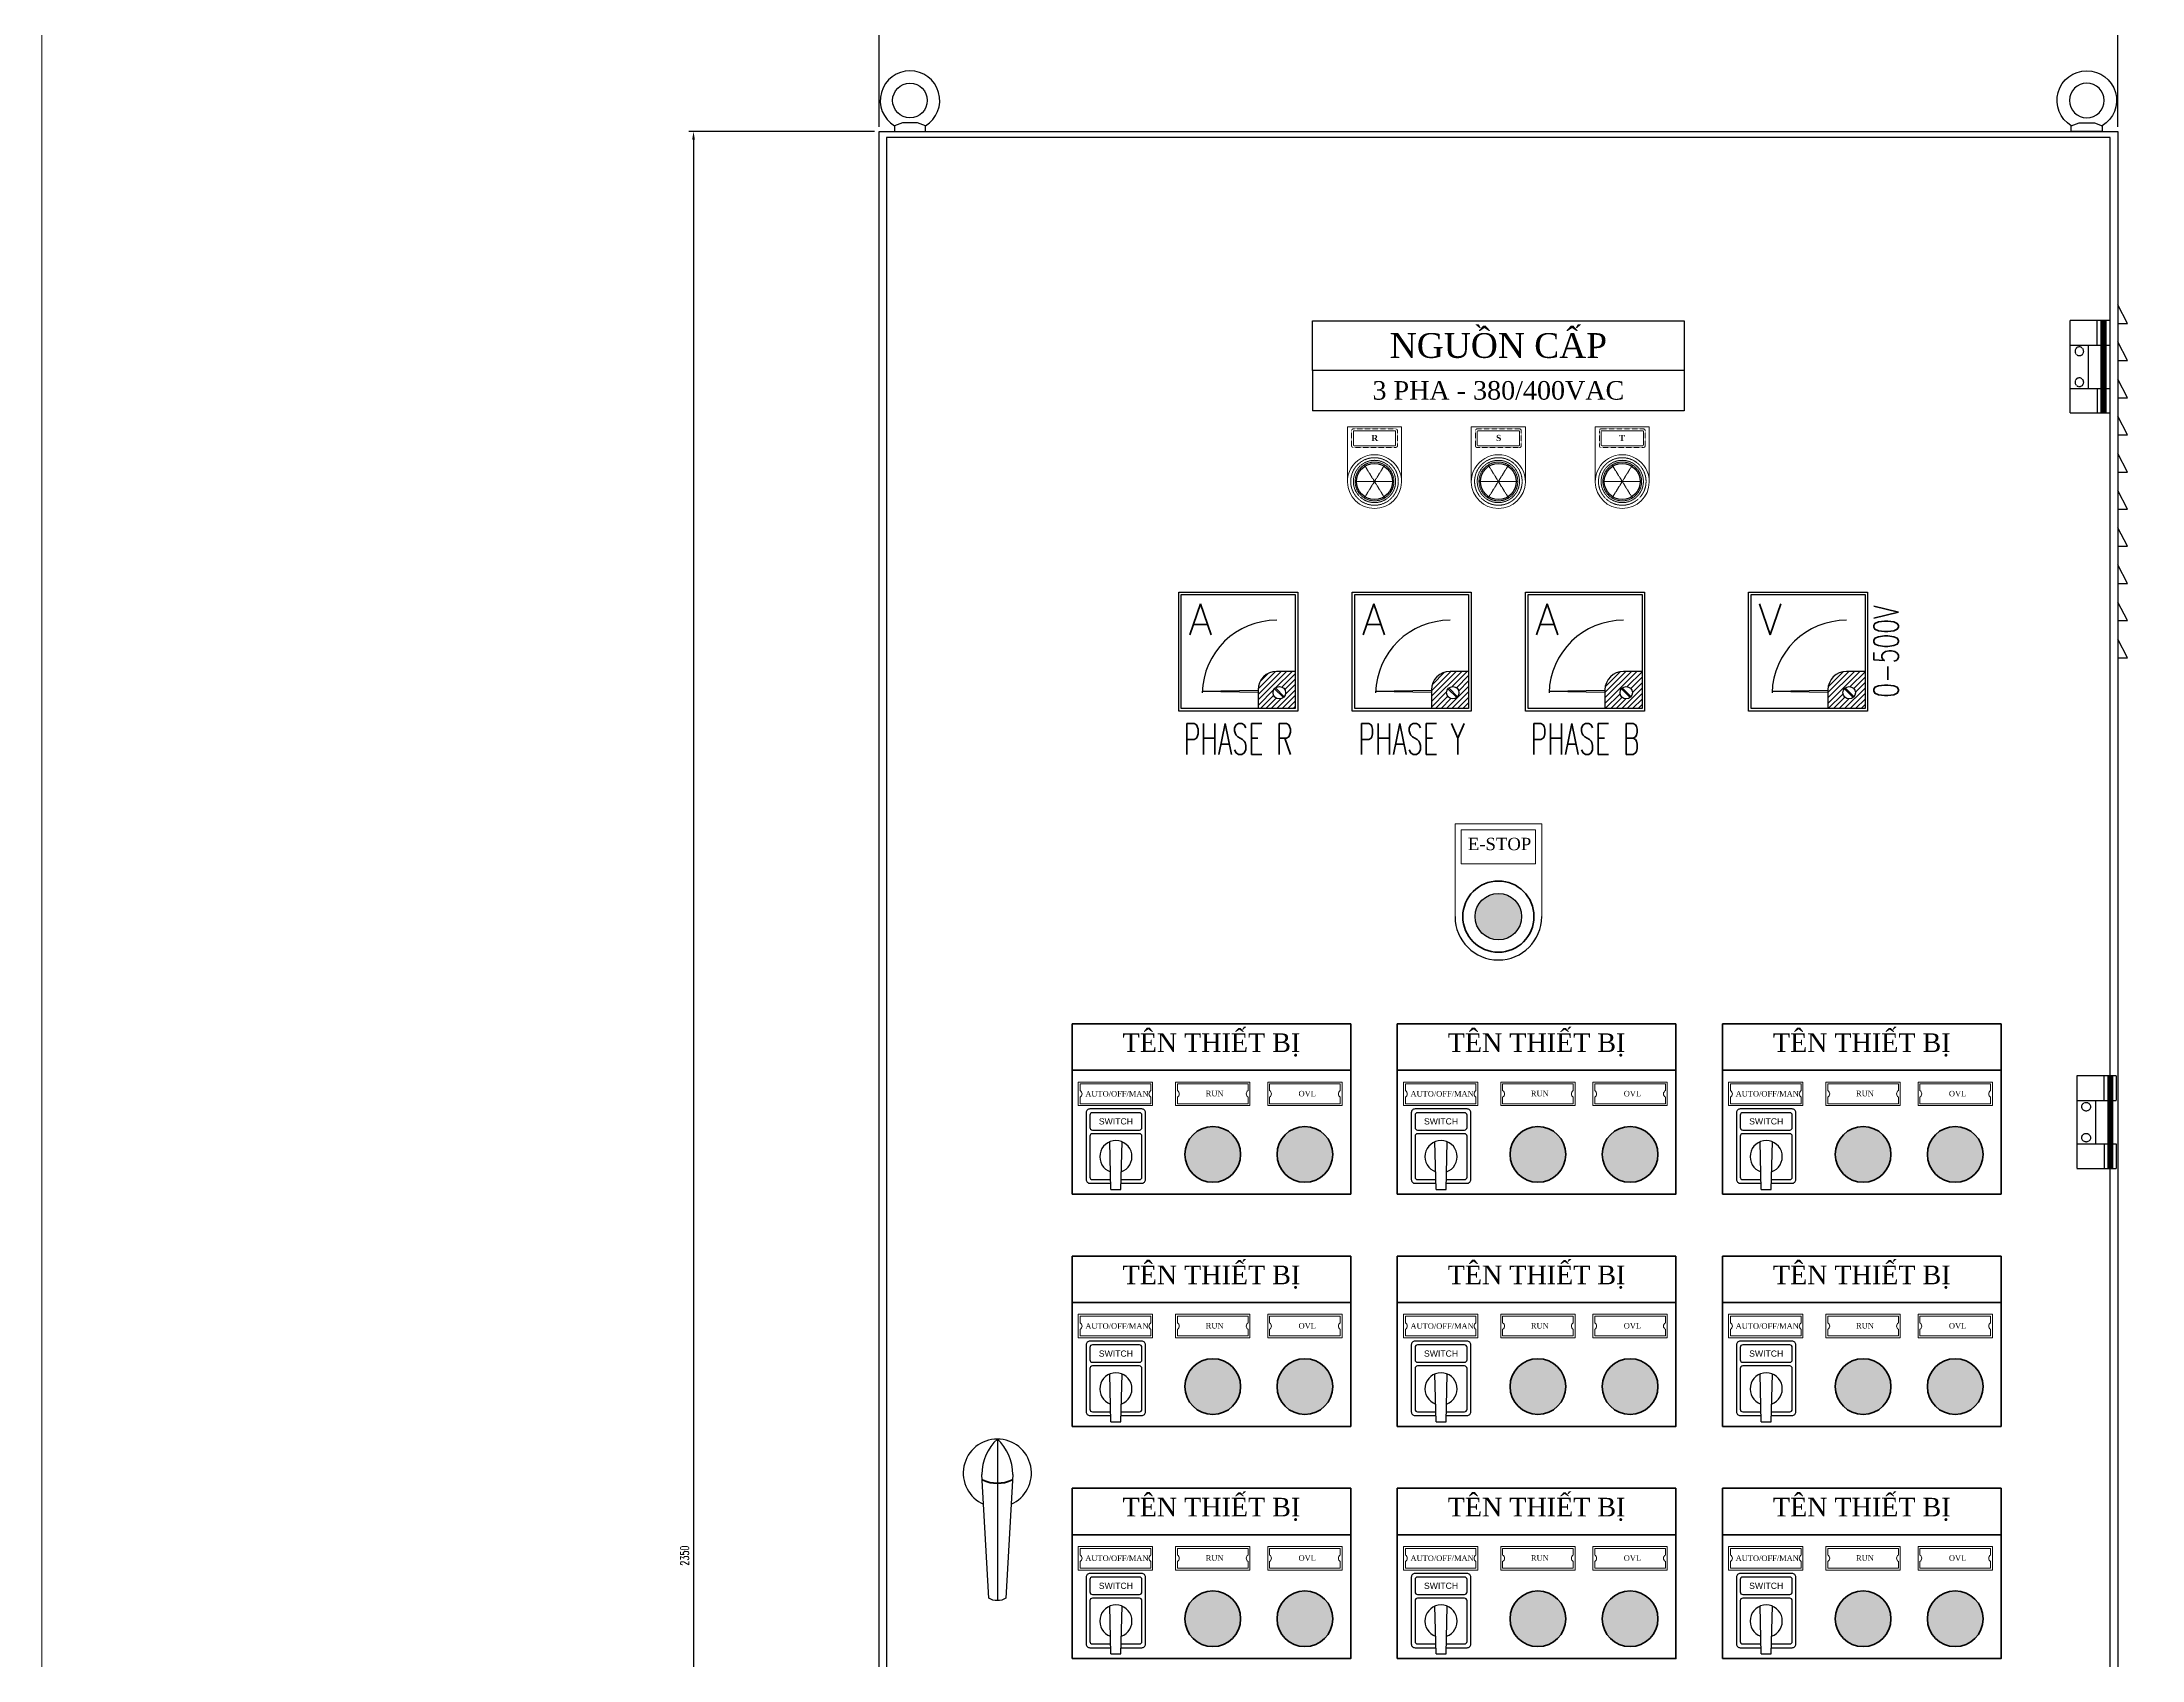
# Model space of a CAD drawing. Header units: inches. Extents: x 187 to 137830, y 99 to 66837.
# Drawn here: x 42463 to 49244, y 56583 to 61809 of the extents above; entities that cross this region are included whole.
import ezdxf
from ezdxf.enums import TextEntityAlignment as Align

# ---------------------------------------------------------------- set-up
doc = ezdxf.new("R2010")
doc.units = ezdxf.units.IN
doc.header["$MEASUREMENT"] = 0
for name, pattern in [('DASHED', [0.75, 0.5, -0.25]), ('DASHED2', [0.375, 0.25, -0.125]), ('HIDDEN', [0.375, 0.25, -0.125])]:
    doc.linetypes.add(name, pattern=pattern)
for name, color, linetype in [('12', 3, 'Continuous'), ('accessory', 9, 'Continuous'), ('BO', 3, 'Continuous'), ('CHANGE', 4, 'Continuous'), ('Dim', 9, 'Continuous'), ('FRAME', 3, 'Continuous'), ('text', 2, 'Continuous'), ('wire', 3, 'Continuous')]:
    doc.layers.add(name, color=color, linetype=linetype)
for name, color, linetype, lineweight in [('KICH THUOC', 6, 'Continuous', 13), ('NETCHINH', 7, 'Continuous', 30), ('TBD', 2, 'Continuous', 9), ('Thin - Continuous', 3, 'DASHED2', 5)]:
    doc.layers.add(name, color=color, linetype=linetype, lineweight=lineweight)
doc.styles.add('SIMPLEX', font='SIMPLEX.shx', dxfattribs={"width": 0.7})
doc.styles.get("Standard").update_dxf_attribs({"font": 'arial.ttf'})
doc.styles.add('Title', font='')
doc.styles.add('VNI-HELVE-CONDENSE', font='')
doc.styles.get('Title').set_extended_font_data('VNI-Helve')
doc.styles.get('VNI-HELVE-CONDENSE').set_extended_font_data('VNI-Helve-Condense')
doc.dimstyles.new('STANDARD$0', dxfattribs={"dimscale": 2, "dimtxt": 12, "dimasz": 13, "dimexe": 10, "dimexo": 10, "dimgap": 10, "dimtad": 1, "dimdec": 0, "dimzin": 0, "dimdsep": 46, "dimtxsty": 'VNI-HELVE-CONDENSE', "dimcen": 2, "dimdle": 2, "dimclrd": 1, "dimclre": 1, "dimclrt": 2, "dimadec": 0, "dimazin": 0, "dimtfac": 1, "dimtdec": 0, "dimtofl": 0, "dimtmove": 0, "dimatfit": 3, "dimfxl": 1, "dimtolj": 1, "dimtzin": 0, "dimarcsym": 1})

# ---------------------------------------------------------------- blocks, each defined once
blk = doc.blocks.new('EYE BOLT')
at = {"layer": 'CHANGE'}
blk.add_line((-12.5, 0), (12.5, 0), dxfattribs=at)
at = {"layer": 'CHANGE', "linetype": 'Continuous'}
for p, q in [((12.5, 4.5), (6.1, 7)), ((12.5, 4.5), (6.1, 7)), ((12.5, 0), (12.5, 4.5)), ((12.5, 0), (12.5, 4.5))]:
    blk.add_line(p, q, dxfattribs=at)
blk.add_lwpolyline([(12.5, 0), (12.5, 4.5), (6.1, 7), (-6.1, 7), (-12.5, 4.5), (-12.5, 0)], dxfattribs=at)
blk.add_circle((0, 25), 14, dxfattribs=at)
blk.add_arc((0, 25), 24, 301.3323, 238.6677, dxfattribs=at)
blk = doc.blocks.new('HINGE')
at = {"layer": 'accessory', "linetype": 'HIDDEN', "ltscale": 0.5}
for p, q in [((10.5, 17.5), (10.5, 37.5)), ((32.5, 17.5), (0.5, 17.5)), ((17.5, -17.5), (17.5, 17.5)), ((32.5, -17.5), (0.5, -17.5)), ((10.5, -17.5), (10.5, -37.5))]:
    blk.add_line(p, q, dxfattribs=at)
blk.add_lwpolyline([(0.5, -17.5), (0.5, -37.5), (32.5, -37.5), (32.5, 37.5), (0.5, 37.5), (0.5, 17.5)], dxfattribs=at)
at = {"layer": 'accessory', "linetype": 'HIDDEN', "ltscale": 0.5, "const_width": 5}
blk.add_lwpolyline([(5.5, -37.5), (5.5, 37.5)], dxfattribs=at)
at = {"layer": 'accessory', "linetype": 'HIDDEN', "ltscale": 0.5}
for centre in [(25, 12.5), (25, -12.5)]:
    blk.add_circle(centre, 3.5, dxfattribs=at)
blk = doc.blocks.new('hand 1-1')
at = {"layer": 'CHANGE', "linetype": 'Continuous'}
for p, q in [((0, 27.5), (0, -8)), ((0, -8.5), (0, -103))]:
    blk.add_line(p, q, dxfattribs=at)
for points in [[(12.4, -1.2, 0.206672), (0, 27.5, 0.206672), (-12.4, -1.2)], [(12.4, -1.2), (6.8, -101, -0.292118), (-6.8, -101), (-12.4, -1.2)]]:
    blk.add_lwpolyline(points, format="xyb", dxfattribs=at)
for centre, radius, start, end in [((0, 0), 27.5, 293.6723, 246.3277), ((0, 20.3), 28.2, 244.5758, 295.4242), ((0, 20.3), 28.7, 245.1164, 294.8836)]:
    blk.add_arc(centre, radius, start, end, dxfattribs=at)
blk = doc.blocks.new('*D161')
at = {"layer": 'DEFPOINTS', "color": 0, "transparency": 16777216}
for p in [(49165.8, 62000.3), (45165.8, 61520.3), (49165.8, 61520.3)]:
    blk.add_point(p, dxfattribs=at)
at = {"layer": 'Dim', "color": 8, "lineweight": -2, "transparency": 16777216}
for p, q in [((45165.8, 61535.3), (45165.8, 62015.3)), ((45192.8, 62000.3), (49138.8, 62000.3)), ((49165.8, 61535.3), (49165.8, 62015.3))]:
    blk.add_line(p, q, dxfattribs=at)
at = {"layer": 'Dim', "color": 8, "transparency": 16777216}
for points in [[(45192.8, 62004.8), (45192.8, 61995.8), (45165.8, 62000.3)], [(49138.8, 62004.8), (49138.8, 61995.8), (49165.8, 62000.3)]]:
    blk.add_solid(points, dxfattribs=at)
at = {"layer": 'Dim', "color": 6, "transparency": 16777216, "insert": (47165.8, 62028.8), "char_height": 27, "attachment_point": 5, "style": 'SIMPLEX'}
blk.add_mtext('\\A1;4000', dxfattribs=at)
blk = doc.blocks.new('A$C7A565C56')
at = {"layer": 'CHANGE'}
h = blk.add_hatch(dxfattribs=at)
h.set_pattern_fill('ANSI31', color=256, scale=25, style=0)
h.set_pattern_definition([(45, (-4454.082, -2376.7422), (-2.2097087, 2.2097087), [])])
h.paths.add_polyline_path([(46, 32), (31, 32, 0.414214), (16, 17), (16, 2), (46, 2)])
h.paths.add_polyline_path([(38.2, 14.8, -1), (28.2, 14.8, -1)], flags=16)
for p, q in [((16, 17), (16, 2)), ((29.3, 18), (36.4, 10.9)), ((30, 18.7), (37.1, 11.6)), ((46, 32), (31, 32)), ((16, 16.5), (-29.1, 15.7)), ((16, 15), (-29.1, 15.7))]:
    blk.add_line(p, q, dxfattribs=at)
for points in [[(-48, 96), (48, 96), (48, 0), (-48, 0)], [(-46, 94), (46, 94), (46, 2), (-46, 2)]]:
    blk.add_lwpolyline(points, close=True, dxfattribs=at)
blk.add_circle((33.2, 14.8), 5, dxfattribs=at)
for centre, radius, start, end in [((30.8, 13.4), 59.9, 89.7689, 178.7099), ((31, 17), 15, 90, 180)]:
    blk.add_arc(centre, radius, start, end, dxfattribs=at)
at = {"layer": 'text', "style": 'SIMPLEX'}
blk.add_text('A', height=25, dxfattribs=at).set_placement((-40.2, 61.6))
blk = doc.blocks.new('Meter A-96')
blk.add_blockref('A$C7A565C56', (48, 0))
blk = doc.blocks.new('A$C0DD7342E')
at = {"layer": 'CHANGE'}
h = blk.add_hatch(dxfattribs=at)
h.set_pattern_fill('ANSI31', color=256, scale=25, style=0)
h.set_pattern_definition([(45, (-4454.082, -2472.7422), (-2.2097087, 2.2097087), [])])
h.paths.add_polyline_path([(46, -64), (31, -64, 0.414214), (16, -79), (16, -94), (46, -94)])
h.paths.add_polyline_path([(38.2, -81.2, -1), (28.2, -81.2, -1)], flags=16)
for p, q in [((46, -64), (31, -64)), ((16, -79.5), (-29.1, -80.3)), ((16, -81), (-29.1, -80.3)), ((16, -79), (16, -94)), ((29.3, -78), (36.4, -85.1)), ((30, -77.3), (37.1, -84.4))]:
    blk.add_line(p, q, dxfattribs=at)
for points in [[(-48, 0), (48, 0), (48, -96), (-48, -96)], [(-46, -2), (46, -2), (46, -94), (-46, -94)]]:
    blk.add_lwpolyline(points, close=True, dxfattribs=at)
blk.add_circle((33.2, -81.2), 5, dxfattribs=at)
for centre, radius, start, end in [((30.8, -82.6), 59.9, 89.7689, 178.7099), ((31, -79), 15, 90, 180)]:
    blk.add_arc(centre, radius, start, end, dxfattribs=at)
at = {"layer": 'text', "linetype": 'ByBlock', "style": 'SIMPLEX'}
blk.add_text('V', height=25, dxfattribs=at).set_placement((-40.2, -34.4))
blk = doc.blocks.new('*D160')
at = {"layer": 'DEFPOINTS', "color": 0, "transparency": 16777216}
for p in [(45165.8, 61520.3), (44566.9, 52320.3), (45165.8, 52320.3)]:
    blk.add_point(p, dxfattribs=at)
at = {"layer": 'Dim', "color": 8, "lineweight": -2, "transparency": 16777216}
for p, q in [((45150.8, 61520.3), (44551.9, 61520.3)), ((44566.9, 61493.3), (44566.9, 52347.3)), ((45150.8, 52320.3), (44551.9, 52320.3))]:
    blk.add_line(p, q, dxfattribs=at)
at = {"layer": 'Dim', "color": 8, "transparency": 16777216}
for points in [[(44562.4, 61493.3), (44571.4, 61493.3), (44566.9, 61520.3)], [(44562.4, 52347.3), (44571.4, 52347.3), (44566.9, 52320.3)]]:
    blk.add_solid(points, dxfattribs=at)
at = {"layer": 'Dim', "color": 6, "transparency": 16777216, "insert": (44538.4, 56920.3), "char_height": 27, "attachment_point": 5, "rotation": 90, "style": 'SIMPLEX'}
blk.add_mtext('\\A1;2350', dxfattribs=at)
blk = doc.blocks.new('SWITCH1')
at = {"layer": 'CHANGE'}
for p, q in [((-4, -26.5), (-5, 12)), ((4, -26.5), (5, 12)), ((-4, -26.5), (4, -26.5))]:
    blk.add_line(p, q, dxfattribs=at)
for points in [[(4.1, -21.5), (21, -21.5, 0.414214), (24, -18.5), (24, 35.5, 0.414214), (21, 38.5), (-21, 38.5, 0.414214), (-24, 35.5), (-24, -18.5, 0.414214), (-21, -21.5), (-4.1, -21.5)], [(4.2, -18.5), (19, -18.5, 0.414214), (21, -16.5), (21, 16.5, 0.414214), (19, 18.5), (-19, 18.5, 0.414214), (-21, 16.5), (-21, -16.5, 0.414214), (-19, -18.5), (-4.2, -18.5)]]:
    blk.add_lwpolyline(points, format="xyb", dxfattribs=at)
blk.add_lwpolyline([(-21, 23.5, 0.414214), (-19, 21.5), (19, 21.5, 0.414214), (21, 23.5), (21, 33.5, 0.414214), (19, 35.5), (-19, 35.5, 0.414214), (-21, 33.5)], format="xyb", close=True, dxfattribs=at)
blk.add_arc((0, 0), 13, 289.5999, 250.4001, dxfattribs=at)
at = {"layer": 'text', "style": 'Title'}
blk.add_text('SWITCH', height=5, dxfattribs=at).set_placement((0, 28.5), align=Align.MIDDLE_CENTER)

msp = doc.modelspace()

# ---------------------------------------------------------------- hatches: boundary and pattern name
h = msp.add_hatch(color=1)
h.dxf.hatch_style = 1
h.paths.add_polyline_path([(47090.82, 58984.28, 1), (47240.82, 58984.28, 1)])
at = {"lineweight": 200}
h = msp.add_hatch(color=2, dxfattribs=at)
h.dxf.hatch_style = 1
h.paths.add_polyline_path([(46451.04, 58216.38, 1), (46631.04, 58216.38, 1)])
h.paths.add_polyline_path([(46215.89, 58393.67), (46281, 58393.67), (46281, 58432.1), (46215.89, 58432.1)], flags=9)
h = msp.add_hatch(color=2, dxfattribs=at)
h.dxf.hatch_style = 1
h.paths.add_polyline_path([(47501.04, 58216.38, 1), (47681.04, 58216.38, 1)])
h.paths.add_polyline_path([(47265.89, 58393.67), (47331, 58393.67), (47331, 58432.1), (47265.89, 58432.1)], flags=9)
h = msp.add_hatch(color=2, dxfattribs=at)
h.dxf.hatch_style = 1
h.paths.add_polyline_path([(48551.04, 58216.38, 1), (48731.04, 58216.38, 1)])
h.paths.add_polyline_path([(48315.89, 58393.67), (48381, 58393.67), (48381, 58432.1), (48315.89, 58432.1)], flags=9)
h = msp.add_hatch(color=3, dxfattribs=at)
h.dxf.hatch_style = 1
h.paths.add_polyline_path([(46153.58, 58216.38, 1), (46333.58, 58216.38, 1)])
h = msp.add_hatch(color=3, dxfattribs=at)
h.dxf.hatch_style = 1
h.paths.add_polyline_path([(47203.58, 58216.38, 1), (47383.58, 58216.38, 1)])
h = msp.add_hatch(color=3, dxfattribs=at)
h.dxf.hatch_style = 1
h.paths.add_polyline_path([(48253.58, 58216.38, 1), (48433.58, 58216.38, 1)])
h = msp.add_hatch(color=2, dxfattribs=at)
h.dxf.hatch_style = 1
h.paths.add_polyline_path([(46451.04, 57466.38, 1), (46631.04, 57466.38, 1)])
h.paths.add_polyline_path([(46215.89, 57643.67), (46281, 57643.67), (46281, 57682.1), (46215.89, 57682.1)], flags=9)
h = msp.add_hatch(color=2, dxfattribs=at)
h.dxf.hatch_style = 1
h.paths.add_polyline_path([(47501.04, 57466.38, 1), (47681.04, 57466.38, 1)])
h.paths.add_polyline_path([(47265.89, 57643.67), (47331, 57643.67), (47331, 57682.1), (47265.89, 57682.1)], flags=9)
h = msp.add_hatch(color=2, dxfattribs=at)
h.dxf.hatch_style = 1
h.paths.add_polyline_path([(48551.04, 57466.38, 1), (48731.04, 57466.38, 1)])
h.paths.add_polyline_path([(48315.89, 57643.67), (48381, 57643.67), (48381, 57682.1), (48315.89, 57682.1)], flags=9)
h = msp.add_hatch(color=3, dxfattribs=at)
h.dxf.hatch_style = 1
h.paths.add_polyline_path([(46153.58, 57466.38, 1), (46333.58, 57466.38, 1)])
h = msp.add_hatch(color=3, dxfattribs=at)
h.dxf.hatch_style = 1
h.paths.add_polyline_path([(47203.58, 57466.38, 1), (47383.58, 57466.38, 1)])
h = msp.add_hatch(color=3, dxfattribs=at)
h.dxf.hatch_style = 1
h.paths.add_polyline_path([(48253.58, 57466.38, 1), (48433.58, 57466.38, 1)])
h = msp.add_hatch(color=2, dxfattribs=at)
h.dxf.hatch_style = 1
h.paths.add_polyline_path([(46451.04, 56716.38, 1), (46631.04, 56716.38, 1)])
h.paths.add_polyline_path([(46215.89, 56893.67), (46281, 56893.67), (46281, 56932.1), (46215.89, 56932.1)], flags=9)
h = msp.add_hatch(color=2, dxfattribs=at)
h.dxf.hatch_style = 1
h.paths.add_polyline_path([(47501.04, 56716.38, 1), (47681.04, 56716.38, 1)])
h.paths.add_polyline_path([(47265.89, 56893.67), (47331, 56893.67), (47331, 56932.1), (47265.89, 56932.1)], flags=9)
h = msp.add_hatch(color=2, dxfattribs=at)
h.dxf.hatch_style = 1
h.paths.add_polyline_path([(48551.04, 56716.38, 1), (48731.04, 56716.38, 1)])
h.paths.add_polyline_path([(48315.89, 56893.67), (48381, 56893.67), (48381, 56932.1), (48315.89, 56932.1)], flags=9)
h = msp.add_hatch(color=3, dxfattribs=at)
h.dxf.hatch_style = 1
h.paths.add_polyline_path([(46153.58, 56716.38, 1), (46333.58, 56716.38, 1)])
h = msp.add_hatch(color=3, dxfattribs=at)
h.dxf.hatch_style = 1
h.paths.add_polyline_path([(47203.58, 56716.38, 1), (47383.58, 56716.38, 1)])
h = msp.add_hatch(color=3, dxfattribs=at)
h.dxf.hatch_style = 1
h.paths.add_polyline_path([(48253.58, 56716.38, 1), (48433.58, 56716.38, 1)])

# ---------------------------------------------------------------- linework, layer by layer
for p, q in [((46565.82, 60748.33), (46565.82, 60618.33)), ((47765.82, 60748.33), (47765.82, 60618.33))]:
    msp.add_line(p, q)
for p, q in [((45789.12, 58487.88), (45789.12, 58637.88)), ((45789.12, 58637.88), (46689.12, 58637.88)), ((46689.12, 58637.88), (46689.12, 58487.88)), ((46839.12, 58487.88), (46839.12, 58637.88)), ((46839.12, 58637.88), (47739.12, 58637.88)), ((47739.12, 58637.88), (47739.12, 58487.88)), ((47889.12, 58487.88), (47889.12, 58637.88)), ((47889.12, 58637.88), (48789.12, 58637.88)), ((48789.12, 58637.88), (48789.12, 58487.88)), ((45789.12, 57737.88), (45789.12, 57887.88)), ((45789.12, 57887.88), (46689.12, 57887.88)), ((46689.12, 57887.88), (46689.12, 57737.88)), ((46839.12, 57737.88), (46839.12, 57887.88)), ((46839.12, 57887.88), (47739.12, 57887.88)), ((47739.12, 57887.88), (47739.12, 57737.88)), ((47889.12, 57737.88), (47889.12, 57887.88)), ((47889.12, 57887.88), (48789.12, 57887.88)), ((48789.12, 57887.88), (48789.12, 57737.88)), ((45789.12, 56987.88), (45789.12, 57137.88)), ((45789.12, 57137.88), (46689.12, 57137.88)), ((46689.12, 57137.88), (46689.12, 56987.88)), ((46839.12, 56987.88), (46839.12, 57137.88)), ((46839.12, 57137.88), (47739.12, 57137.88)), ((47739.12, 57137.88), (47739.12, 56987.88)), ((47889.12, 56987.88), (47889.12, 57137.88)), ((47889.12, 57137.88), (48789.12, 57137.88)), ((48789.12, 57137.88), (48789.12, 56987.88))]:
    msp.add_line(p, q, dxfattribs=at)
at = {"color": 6, "linetype": 'Continuous', "lineweight": 0}
msp.add_lwpolyline([(42463.02, 66837.09), (78142.15, 66837.09), (78142.15, 38060.36), (42463.02, 38060.36)], close=True, dxfattribs=at)
at = {"lineweight": 200}
for points in [[(45789.12, 58087.88), (46689.12, 58087.88), (46689.12, 58487.88), (45789.12, 58487.88)], [(46839.12, 58087.88), (47739.12, 58087.88), (47739.12, 58487.88), (46839.12, 58487.88)], [(47889.12, 58087.88), (48789.12, 58087.88), (48789.12, 58487.88), (47889.12, 58487.88)], [(45789.12, 57337.88), (46689.12, 57337.88), (46689.12, 57737.88), (45789.12, 57737.88)], [(46839.12, 57337.88), (47739.12, 57337.88), (47739.12, 57737.88), (46839.12, 57737.88)], [(47889.12, 57337.88), (48789.12, 57337.88), (48789.12, 57737.88), (47889.12, 57737.88)], [(45789.12, 56587.88), (46689.12, 56587.88), (46689.12, 56987.88), (45789.12, 56987.88)], [(46839.12, 56587.88), (47739.12, 56587.88), (47739.12, 56987.88), (46839.12, 56987.88)], [(47889.12, 56587.88), (48789.12, 56587.88), (48789.12, 56987.88), (47889.12, 56987.88)]]:
    msp.add_lwpolyline(points, close=True, dxfattribs=at)
at = {"color": 1, "lineweight": 211}
msp.add_circle((47165.82, 58984.28), 115, dxfattribs=at)
at = {"color": 1}
msp.add_circle((47165.82, 58984.28), 75, dxfattribs=at)
at = {"lineweight": 200}
for centre in [(46243.58, 58216.38), (46541.04, 58216.38), (47293.58, 58216.38), (47591.04, 58216.38), (48343.58, 58216.38), (48641.04, 58216.38), (46243.58, 57466.38), (46541.04, 57466.38), (47293.58, 57466.38), (47591.04, 57466.38), (48343.58, 57466.38), (48641.04, 57466.38), (46243.58, 56716.38), (46541.04, 56716.38), (47293.58, 56716.38), (47591.04, 56716.38), (48343.58, 56716.38), (48641.04, 56716.38)]:
    msp.add_circle(centre, 90, dxfattribs=at)
at = {"color": 0}
msp.add_arc((47165.82, 58984.28), 140, 180, 0, dxfattribs=at)
at = {"layer": '12', "color": 1}
msp.add_circle((46765.79, 60389.83), 58, dxfattribs=at)
at = {"layer": '12', "color": 2}
msp.add_circle((47165.79, 60389.83), 58, dxfattribs=at)
at = {"layer": '12', "color": 3}
msp.add_circle((47565.84, 60389.83), 58, dxfattribs=at)
at = {"layer": 'BO', "color": 1, "linetype": 'DASHED', "lineweight": 5, "ltscale": 3}
msp.add_circle((46765.82, 60389.83), 62.62, dxfattribs=at)
at = {"layer": 'BO', "color": 2, "linetype": 'DASHED', "lineweight": 5, "ltscale": 3}
msp.add_circle((47165.82, 60389.83), 62.62, dxfattribs=at)
at = {"layer": 'BO', "color": 3, "linetype": 'DASHED', "lineweight": 5, "ltscale": 3}
msp.add_circle((47565.82, 60389.83), 62.62, dxfattribs=at)
at = {"layer": 'CHANGE', "color": 0, "linetype": 'Continuous'}
for p, q in [((46565.82, 60908.33), (47765.82, 60908.33)), ((46565.82, 60748.33), (46565.82, 60908.33)), ((47765.82, 60908.33), (47765.82, 60748.33)), ((47765.82, 60748.33), (46565.82, 60748.33)), ((47765.82, 60618.33), (46565.82, 60618.33))]:
    msp.add_line(p, q, dxfattribs=at)
at = {"layer": 'CHANGE', "linetype": 'ByBlock'}
for points in [[(49165.82, 60900.33), (49196.82, 60900.33), (49165.82, 60960.33)], [(49165.82, 60900.33), (49196.82, 60900.33), (49165.82, 60960.33)], [(49165.82, 60780.33), (49196.82, 60780.33), (49165.82, 60840.33)], [(49165.82, 60780.33), (49196.82, 60780.33), (49165.82, 60840.33)], [(49165.82, 60660.33), (49196.82, 60660.33), (49165.82, 60720.33)], [(49165.82, 60660.33), (49196.82, 60660.33), (49165.82, 60720.33)], [(49165.82, 60540.33), (49196.82, 60540.33), (49165.82, 60600.33)], [(49165.82, 60540.33), (49196.82, 60540.33), (49165.82, 60600.33)], [(49165.82, 60420.33), (49196.82, 60420.33), (49165.82, 60480.33)], [(49165.82, 60420.33), (49196.82, 60420.33), (49165.82, 60480.33)], [(49165.82, 60300.33), (49196.82, 60300.33), (49165.82, 60360.33)], [(49165.82, 60300.33), (49196.82, 60300.33), (49165.82, 60360.33)], [(49165.82, 60180.33), (49196.82, 60180.33), (49165.82, 60240.33)], [(49165.82, 60180.33), (49196.82, 60180.33), (49165.82, 60240.33)], [(49165.82, 60060.33), (49196.82, 60060.33), (49165.82, 60120.33)], [(49165.82, 60060.33), (49196.82, 60060.33), (49165.82, 60120.33)], [(49165.82, 59940.33), (49196.82, 59940.33), (49165.82, 60000.33)], [(49165.82, 59940.33), (49196.82, 59940.33), (49165.82, 60000.33)], [(49165.82, 59820.33), (49196.82, 59820.33), (49165.82, 59880.33)], [(49165.82, 59820.33), (49196.82, 59820.33), (49165.82, 59880.33)]]:
    msp.add_lwpolyline(points, dxfattribs=at)
at = {"layer": 'FRAME'}
for points in [[(45165.82, 58968.46), (45165.82, 61520.33), (49165.82, 61520.33), (49165.82, 58968.46)], [(49141.82, 58968.46), (49141.82, 61500.33), (45189.82, 61500.33), (45189.82, 58968.46)], [(49165.82, 58968.46), (49165.82, 52320.33), (45165.82, 52320.33), (45165.82, 58968.46)], [(45189.82, 58968.46), (45189.82, 52602.13), (49141.82, 52602.13), (49141.82, 58968.46)]]:
    msp.add_lwpolyline(points, dxfattribs=at)
at = {"layer": 'KICH THUOC', "color": 0}
msp.add_lwpolyline([(47305.82, 58984.28), (47305.82, 59284.28), (47025.82, 59284.28), (47025.82, 58984.28)], dxfattribs=at)
msp.add_lwpolyline([(47045.82, 59154.81), (47285.82, 59154.81), (47285.82, 59264.28), (47045.82, 59264.28)], close=True, dxfattribs=at)
at = {"layer": 'TBD', "color": 0}
for points in [[(45809.37, 58449.81), (46049.37, 58449.81), (46049.37, 58373.81), (45809.37, 58373.81)], [(46123.58, 58449.81), (46363.58, 58449.81), (46363.58, 58373.81), (46123.58, 58373.81)], [(46421.04, 58449.81), (46661.04, 58449.81), (46661.04, 58373.81), (46421.04, 58373.81)], [(46859.37, 58449.81), (47099.37, 58449.81), (47099.37, 58373.81), (46859.37, 58373.81)], [(47173.58, 58449.81), (47413.58, 58449.81), (47413.58, 58373.81), (47173.58, 58373.81)], [(47471.04, 58449.81), (47711.04, 58449.81), (47711.04, 58373.81), (47471.04, 58373.81)], [(47909.37, 58449.81), (48149.37, 58449.81), (48149.37, 58373.81), (47909.37, 58373.81)], [(48223.58, 58449.81), (48463.58, 58449.81), (48463.58, 58373.81), (48223.58, 58373.81)], [(48521.04, 58449.81), (48761.04, 58449.81), (48761.04, 58373.81), (48521.04, 58373.81)], [(45809.37, 57699.81), (46049.37, 57699.81), (46049.37, 57623.81), (45809.37, 57623.81)], [(46123.58, 57699.81), (46363.58, 57699.81), (46363.58, 57623.81), (46123.58, 57623.81)], [(46421.04, 57699.81), (46661.04, 57699.81), (46661.04, 57623.81), (46421.04, 57623.81)], [(46859.37, 57699.81), (47099.37, 57699.81), (47099.37, 57623.81), (46859.37, 57623.81)], [(47173.58, 57699.81), (47413.58, 57699.81), (47413.58, 57623.81), (47173.58, 57623.81)], [(47471.04, 57699.81), (47711.04, 57699.81), (47711.04, 57623.81), (47471.04, 57623.81)], [(47909.37, 57699.81), (48149.37, 57699.81), (48149.37, 57623.81), (47909.37, 57623.81)], [(48223.58, 57699.81), (48463.58, 57699.81), (48463.58, 57623.81), (48223.58, 57623.81)], [(48521.04, 57699.81), (48761.04, 57699.81), (48761.04, 57623.81), (48521.04, 57623.81)], [(45809.37, 56949.81), (46049.37, 56949.81), (46049.37, 56873.81), (45809.37, 56873.81)], [(46123.58, 56949.81), (46363.58, 56949.81), (46363.58, 56873.81), (46123.58, 56873.81)], [(46421.04, 56949.81), (46661.04, 56949.81), (46661.04, 56873.81), (46421.04, 56873.81)], [(46859.37, 56949.81), (47099.37, 56949.81), (47099.37, 56873.81), (46859.37, 56873.81)], [(47173.58, 56949.81), (47413.58, 56949.81), (47413.58, 56873.81), (47173.58, 56873.81)], [(47471.04, 56949.81), (47711.04, 56949.81), (47711.04, 56873.81), (47471.04, 56873.81)], [(47909.37, 56949.81), (48149.37, 56949.81), (48149.37, 56873.81), (47909.37, 56873.81)], [(48223.58, 56949.81), (48463.58, 56949.81), (48463.58, 56873.81), (48223.58, 56873.81)], [(48521.04, 56949.81), (48761.04, 56949.81), (48761.04, 56873.81), (48521.04, 56873.81)]]:
    msp.add_lwpolyline(points, close=True, dxfattribs=at)
for points in [[(45815.37, 58422.2), (45815.37, 58443.81), (46043.37, 58443.81), (46043.37, 58422.2)], [(46043.37, 58401.41), (46043.37, 58379.81), (45815.37, 58379.81), (45815.37, 58401.41)], [(46129.58, 58422.2), (46129.58, 58443.81), (46357.58, 58443.81), (46357.58, 58422.2)], [(46357.58, 58401.41), (46357.58, 58379.81), (46129.58, 58379.81), (46129.58, 58401.41)], [(46427.04, 58422.2), (46427.04, 58443.81), (46655.04, 58443.81), (46655.04, 58422.2)], [(46655.04, 58401.41), (46655.04, 58379.81), (46427.04, 58379.81), (46427.04, 58401.41)], [(46865.37, 58422.2), (46865.37, 58443.81), (47093.37, 58443.81), (47093.37, 58422.2)], [(47093.37, 58401.41), (47093.37, 58379.81), (46865.37, 58379.81), (46865.37, 58401.41)], [(47179.58, 58422.2), (47179.58, 58443.81), (47407.58, 58443.81), (47407.58, 58422.2)], [(47407.58, 58401.41), (47407.58, 58379.81), (47179.58, 58379.81), (47179.58, 58401.41)], [(47477.04, 58422.2), (47477.04, 58443.81), (47705.04, 58443.81), (47705.04, 58422.2)], [(47705.04, 58401.41), (47705.04, 58379.81), (47477.04, 58379.81), (47477.04, 58401.41)], [(47915.37, 58422.2), (47915.37, 58443.81), (48143.37, 58443.81), (48143.37, 58422.2)], [(48143.37, 58401.41), (48143.37, 58379.81), (47915.37, 58379.81), (47915.37, 58401.41)], [(48229.58, 58422.2), (48229.58, 58443.81), (48457.58, 58443.81), (48457.58, 58422.2)], [(48457.58, 58401.41), (48457.58, 58379.81), (48229.58, 58379.81), (48229.58, 58401.41)], [(48527.04, 58422.2), (48527.04, 58443.81), (48755.04, 58443.81), (48755.04, 58422.2)], [(48755.04, 58401.41), (48755.04, 58379.81), (48527.04, 58379.81), (48527.04, 58401.41)], [(45815.37, 57672.2), (45815.37, 57693.81), (46043.37, 57693.81), (46043.37, 57672.2)], [(46043.37, 57651.41), (46043.37, 57629.81), (45815.37, 57629.81), (45815.37, 57651.41)], [(46129.58, 57672.2), (46129.58, 57693.81), (46357.58, 57693.81), (46357.58, 57672.2)], [(46357.58, 57651.41), (46357.58, 57629.81), (46129.58, 57629.81), (46129.58, 57651.41)], [(46427.04, 57672.2), (46427.04, 57693.81), (46655.04, 57693.81), (46655.04, 57672.2)], [(46655.04, 57651.41), (46655.04, 57629.81), (46427.04, 57629.81), (46427.04, 57651.41)], [(46865.37, 57672.2), (46865.37, 57693.81), (47093.37, 57693.81), (47093.37, 57672.2)], [(47093.37, 57651.41), (47093.37, 57629.81), (46865.37, 57629.81), (46865.37, 57651.41)], [(47179.58, 57672.2), (47179.58, 57693.81), (47407.58, 57693.81), (47407.58, 57672.2)], [(47407.58, 57651.41), (47407.58, 57629.81), (47179.58, 57629.81), (47179.58, 57651.41)], [(47477.04, 57672.2), (47477.04, 57693.81), (47705.04, 57693.81), (47705.04, 57672.2)], [(47705.04, 57651.41), (47705.04, 57629.81), (47477.04, 57629.81), (47477.04, 57651.41)], [(47915.37, 57672.2), (47915.37, 57693.81), (48143.37, 57693.81), (48143.37, 57672.2)], [(48143.37, 57651.41), (48143.37, 57629.81), (47915.37, 57629.81), (47915.37, 57651.41)], [(48229.58, 57672.2), (48229.58, 57693.81), (48457.58, 57693.81), (48457.58, 57672.2)], [(48457.58, 57651.41), (48457.58, 57629.81), (48229.58, 57629.81), (48229.58, 57651.41)], [(48527.04, 57672.2), (48527.04, 57693.81), (48755.04, 57693.81), (48755.04, 57672.2)], [(48755.04, 57651.41), (48755.04, 57629.81), (48527.04, 57629.81), (48527.04, 57651.41)], [(45815.37, 56922.2), (45815.37, 56943.81), (46043.37, 56943.81), (46043.37, 56922.2)], [(46043.37, 56901.41), (46043.37, 56879.81), (45815.37, 56879.81), (45815.37, 56901.41)], [(46129.58, 56922.2), (46129.58, 56943.81), (46357.58, 56943.81), (46357.58, 56922.2)], [(46357.58, 56901.41), (46357.58, 56879.81), (46129.58, 56879.81), (46129.58, 56901.41)], [(46427.04, 56922.2), (46427.04, 56943.81), (46655.04, 56943.81), (46655.04, 56922.2)], [(46655.04, 56901.41), (46655.04, 56879.81), (46427.04, 56879.81), (46427.04, 56901.41)], [(46865.37, 56922.2), (46865.37, 56943.81), (47093.37, 56943.81), (47093.37, 56922.2)], [(47093.37, 56901.41), (47093.37, 56879.81), (46865.37, 56879.81), (46865.37, 56901.41)], [(47179.58, 56922.2), (47179.58, 56943.81), (47407.58, 56943.81), (47407.58, 56922.2)], [(47407.58, 56901.41), (47407.58, 56879.81), (47179.58, 56879.81), (47179.58, 56901.41)], [(47477.04, 56922.2), (47477.04, 56943.81), (47705.04, 56943.81), (47705.04, 56922.2)], [(47705.04, 56901.41), (47705.04, 56879.81), (47477.04, 56879.81), (47477.04, 56901.41)], [(47915.37, 56922.2), (47915.37, 56943.81), (48143.37, 56943.81), (48143.37, 56922.2)], [(48143.37, 56901.41), (48143.37, 56879.81), (47915.37, 56879.81), (47915.37, 56901.41)], [(48229.58, 56922.2), (48229.58, 56943.81), (48457.58, 56943.81), (48457.58, 56922.2)], [(48457.58, 56901.41), (48457.58, 56879.81), (48229.58, 56879.81), (48229.58, 56901.41)], [(48527.04, 56922.2), (48527.04, 56943.81), (48755.04, 56943.81), (48755.04, 56922.2)], [(48755.04, 56901.41), (48755.04, 56879.81), (48527.04, 56879.81), (48527.04, 56901.41)]]:
    msp.add_lwpolyline(points, dxfattribs=at)
for centre, start, end in [((45809.37, 58411.81), 300, 60), ((46049.37, 58411.81), 120, 240), ((46123.58, 58411.81), 300, 60), ((46363.58, 58411.81), 120, 240), ((46421.04, 58411.81), 300, 60), ((46661.04, 58411.81), 120, 240), ((46859.37, 58411.81), 300, 60), ((47099.37, 58411.81), 120, 240), ((47173.58, 58411.81), 300, 60), ((47413.58, 58411.81), 120, 240), ((47471.04, 58411.81), 300, 60), ((47711.04, 58411.81), 120, 240), ((47909.37, 58411.81), 300, 60), ((48149.37, 58411.81), 120, 240), ((48223.58, 58411.81), 300, 60), ((48463.58, 58411.81), 120, 240), ((48521.04, 58411.81), 300, 60), ((48761.04, 58411.81), 120, 240), ((45809.37, 57661.81), 300, 60), ((46049.37, 57661.81), 120, 240), ((46123.58, 57661.81), 300, 60), ((46363.58, 57661.81), 120, 240), ((46421.04, 57661.81), 300, 60), ((46661.04, 57661.81), 120, 240), ((46859.37, 57661.81), 300, 60), ((47099.37, 57661.81), 120, 240), ((47173.58, 57661.81), 300, 60), ((47413.58, 57661.81), 120, 240), ((47471.04, 57661.81), 300, 60), ((47711.04, 57661.81), 120, 240), ((47909.37, 57661.81), 300, 60), ((48149.37, 57661.81), 120, 240), ((48223.58, 57661.81), 300, 60), ((48463.58, 57661.81), 120, 240), ((48521.04, 57661.81), 300, 60), ((48761.04, 57661.81), 120, 240), ((45809.37, 56911.81), 300, 60), ((46049.37, 56911.81), 120, 240), ((46123.58, 56911.81), 300, 60), ((46363.58, 56911.81), 120, 240), ((46421.04, 56911.81), 300, 60), ((46661.04, 56911.81), 120, 240), ((46859.37, 56911.81), 300, 60), ((47099.37, 56911.81), 120, 240), ((47173.58, 56911.81), 300, 60), ((47413.58, 56911.81), 120, 240), ((47471.04, 56911.81), 300, 60), ((47711.04, 56911.81), 120, 240), ((47909.37, 56911.81), 300, 60), ((48149.37, 56911.81), 120, 240), ((48223.58, 56911.81), 300, 60), ((48463.58, 56911.81), 120, 240), ((48521.04, 56911.81), 300, 60), ((48761.04, 56911.81), 120, 240)]:
    msp.add_arc(centre, 12, start, end, dxfattribs=at)
at = {"layer": 'Thin - Continuous', "color": 171, "linetype": 'ByBlock', "lineweight": 5}
for p, q in [((46678.43, 60566.19), (46853.2, 60566.19)), ((46678.43, 60388.91), (46678.43, 60566.19)), ((46853.2, 60388.91), (46853.2, 60566.19)), ((47078.43, 60566.19), (47253.2, 60566.19)), ((47078.43, 60388.91), (47078.43, 60566.19)), ((47253.2, 60388.91), (47253.2, 60566.19)), ((47653.2, 60566.19), (47478.43, 60566.19)), ((47478.43, 60388.91), (47478.43, 60566.19)), ((47653.2, 60388.91), (47653.2, 60566.19))]:
    msp.add_line(p, q, dxfattribs=at)
at = {"layer": 'Thin - Continuous', "color": 1, "linetype": 'DASHED', "lineweight": 5, "ltscale": 3}
for p, q in [((46732.89, 60443.11), (46765.79, 60389.83)), ((46732.89, 60443.11), (46765.79, 60389.83)), ((46798.7, 60443.11), (46765.79, 60389.83)), ((46798.7, 60443.11), (46765.79, 60389.83)), ((46765.79, 60389.83), (46703.18, 60389.83)), ((46765.79, 60389.83), (46703.18, 60389.83)), ((46732.89, 60336.56), (46765.79, 60389.83)), ((46732.89, 60336.56), (46765.79, 60389.83)), ((46798.7, 60336.56), (46765.79, 60389.83)), ((46798.7, 60336.56), (46765.79, 60389.83)), ((46765.82, 60389.83), (46828.43, 60389.83)), ((46765.82, 60389.83), (46828.43, 60389.83))]:
    msp.add_line(p, q, dxfattribs=at)
at = {"layer": 'Thin - Continuous', "color": 2, "linetype": 'DASHED', "lineweight": 5, "ltscale": 3}
for p, q in [((47132.89, 60443.11), (47165.79, 60389.83)), ((47132.89, 60443.11), (47165.79, 60389.83)), ((47198.7, 60443.11), (47165.79, 60389.83)), ((47198.7, 60443.11), (47165.79, 60389.83)), ((47165.79, 60389.83), (47103.18, 60389.83)), ((47165.79, 60389.83), (47103.18, 60389.83)), ((47132.89, 60336.56), (47165.79, 60389.83)), ((47132.89, 60336.56), (47165.79, 60389.83)), ((47198.7, 60336.56), (47165.79, 60389.83)), ((47198.7, 60336.56), (47165.79, 60389.83)), ((47165.82, 60389.83), (47228.43, 60389.83)), ((47165.82, 60389.83), (47228.43, 60389.83))]:
    msp.add_line(p, q, dxfattribs=at)
at = {"layer": 'Thin - Continuous', "color": 3, "linetype": 'DASHED', "lineweight": 5, "ltscale": 3}
for p, q in [((47532.93, 60443.11), (47565.84, 60389.83)), ((47532.93, 60443.11), (47565.84, 60389.83)), ((47598.75, 60443.11), (47565.84, 60389.83)), ((47598.75, 60443.11), (47565.84, 60389.83)), ((47565.82, 60389.83), (47503.2, 60389.83)), ((47565.82, 60389.83), (47503.2, 60389.83)), ((47532.93, 60336.56), (47565.84, 60389.83)), ((47532.93, 60336.56), (47565.84, 60389.83)), ((47598.75, 60336.56), (47565.84, 60389.83)), ((47565.84, 60389.83), (47628.46, 60389.83)), ((47598.75, 60336.56), (47565.84, 60389.83)), ((47565.84, 60389.83), (47628.46, 60389.83))]:
    msp.add_line(p, q, dxfattribs=at)
at = {"layer": 'Thin - Continuous', "color": 6, "linetype": 'HIDDEN', "lineweight": 5, "ltscale": 3}
for points in [[(46697.51, 60499.42), (46834.13, 60499.42, 0.4142136), (46839.82, 60505.12), (46839.82, 60553.85, 0.4142136), (46834.13, 60559.54), (46697.51, 60559.54, 0.4142136), (46691.81, 60553.85), (46691.81, 60505.12, 0.4142136)], [(47097.51, 60499.42), (47234.13, 60499.42, 0.4142136), (47239.82, 60505.12), (47239.82, 60553.85, 0.4142136), (47234.13, 60559.54), (47097.51, 60559.54, 0.4142136), (47091.81, 60553.85), (47091.81, 60505.12, 0.4142136)], [(47634.13, 60499.42), (47497.51, 60499.42, -0.4142136), (47491.81, 60505.12), (47491.81, 60553.85, -0.4142136), (47497.51, 60559.54), (47634.13, 60559.54, -0.4142136), (47639.82, 60553.85), (47639.82, 60505.12, -0.4142136)]]:
    msp.add_lwpolyline(points, format="xyb", close=True, dxfattribs=at)
at = {"layer": 'Thin - Continuous', "color": 4, "linetype": 'HIDDEN', "lineweight": 5, "ltscale": 5}
for points in [[(46700.35, 60505.12), (46831.28, 60505.12, 0.4142136), (46834.13, 60507.96), (46834.13, 60551.01, 0.4142136), (46831.28, 60553.85), (46700.35, 60553.85, 0.4142136), (46697.51, 60551.01), (46697.51, 60507.96, 0.4142136)], [(47100.35, 60505.12), (47231.28, 60505.12, 0.4142136), (47234.13, 60507.96), (47234.13, 60551.01, 0.4142136), (47231.28, 60553.85), (47100.35, 60553.85, 0.4142136), (47097.51, 60551.01), (47097.51, 60507.96, 0.4142136)], [(47631.28, 60505.12), (47500.35, 60505.12, -0.4142136), (47497.51, 60507.96), (47497.51, 60551.01, -0.4142136), (47500.35, 60553.85), (47631.28, 60553.85, -0.4142136), (47634.13, 60551.01), (47634.13, 60507.96, -0.4142136)]]:
    msp.add_lwpolyline(points, format="xyb", close=True, dxfattribs=at)
at = {"layer": 'Thin - Continuous', "color": 133, "linetype": 'DASHED', "lineweight": 5}
for centre, radius in [((46765.79, 60389.83), 76.79), ((46765.79, 60389.83), 76.79), ((46765.82, 60389.83), 68.25), ((46765.82, 60389.83), 68.25), ((47165.79, 60389.83), 76.79), ((47165.79, 60389.83), 76.79), ((47165.82, 60389.83), 68.25), ((47165.82, 60389.83), 68.25), ((47565.84, 60389.83), 76.79), ((47565.84, 60389.83), 76.79), ((47565.82, 60389.83), 68.25), ((47565.82, 60389.83), 68.25)]:
    msp.add_circle(centre, radius, dxfattribs=at)
at = {"layer": 'Thin - Continuous', "color": 1, "linetype": 'DASHED', "lineweight": 5, "ltscale": 3}
msp.add_circle((46765.82, 60389.83), 62.62, dxfattribs=at)
at = {"layer": 'Thin - Continuous', "color": 2, "linetype": 'DASHED', "lineweight": 5, "ltscale": 3}
msp.add_circle((47165.82, 60389.83), 62.62, dxfattribs=at)
at = {"layer": 'Thin - Continuous', "color": 3, "linetype": 'DASHED', "lineweight": 5, "ltscale": 3}
msp.add_circle((47565.82, 60389.83), 62.62, dxfattribs=at)
at = {"layer": 'Thin - Continuous', "color": 171, "linetype": 'ByBlock', "lineweight": 5}
for centre, radius, start, end in [((46765.79, 60388.73), 87.39, 359.39584, 180.60416), ((47165.79, 60388.73), 87.39, 359.39584, 180.60416), ((47565.84, 60388.73), 87.39, 359.39584, 180.60416), ((46765.79, 60389.83), 87.41, 181.326424, 358.673576), ((46765.79, 60389.83), 87.41, 181.326424, 358.673576), ((47165.79, 60389.83), 87.41, 181.326424, 358.673576), ((47165.79, 60389.83), 87.41, 181.326424, 358.673576), ((47565.84, 60389.83), 87.41, 181.326424, 358.673576), ((47565.84, 60389.83), 87.41, 181.326424, 358.673576)]:
    msp.add_arc(centre, radius, start, end, dxfattribs=at)

# ---------------------------------------------------------------- block references
at = {"yscale": 4, "zscale": 4}
for name, p, xscale in [('EYE BOLT', (45265.82, 61520.33), 4), ('EYE BOLT', (49065.82, 61520.33), -4), ('HINGE', (49141.82, 60760.33), -4), ('hand 1-1', (45547.89, 57186.95), 4)]:
    msp.add_blockref(name, p, dxfattribs=dict(at, xscale=xscale))
at = {"xscale": 4, "yscale": 4, "zscale": 4, "rotation": 180}
msp.add_blockref('HINGE', (49163.82, 58320.33), dxfattribs=at)
at = {"layer": 'accessory', "xscale": 4, "yscale": 4, "zscale": 4}
msp.add_blockref('A$C0DD7342E', (48165.82, 60032.33), dxfattribs=at)
at = {"layer": 'text', "linetype": 'ByBlock', "xscale": 4, "yscale": 4, "zscale": 4}
for p in [(46133.82, 59648.33), (46693.82, 59648.33), (47253.82, 59648.33)]:
    msp.add_blockref('Meter A-96', p, dxfattribs=at)
at = {"layer": 'wire', "xscale": 4, "yscale": 4, "zscale": 4}
for p in [(45930.68, 58209.01), (46980.68, 58209.01), (48030.68, 58209.01), (45930.68, 57459.01), (46980.68, 57459.01), (48030.68, 57459.01), (45930.68, 56709.01), (46980.68, 56709.01), (48030.68, 56709.01)]:
    msp.add_blockref('SWITCH1', p, dxfattribs=at)

# ---------------------------------------------------------------- texts
at = {"attachment_point": 5}
for s, insert, char_height, width in [('{\\fTimes New Roman|b0|i0|c0|p18;NGUỒN CẤP}', (47165.82, 60828.33), 80, 1200), ('{\\fTimes New Roman|b0|i0|c0|p18;3 PHA - 380/400VAC}', (47165.82, 60683.33), 60, 1200), ('{\\fTimes New Roman|b0|i0|c0|p18;TÊN THIẾT BỊ}', (46239.12, 58569.5), 60, 900), ('{\\fTimes New Roman|b0|i0|c0|p18;TÊN THIẾT BỊ}', (47289.12, 58569.5), 60, 900), ('{\\fTimes New Roman|b0|i0|c0|p18;TÊN THIẾT BỊ}', (48339.12, 58569.5), 60, 900), ('{\\fTimes New Roman|b0|i0|c0|p18;TÊN THIẾT BỊ}', (46239.12, 57819.5), 60, 900), ('{\\fTimes New Roman|b0|i0|c0|p18;TÊN THIẾT BỊ}', (47289.12, 57819.5), 60, 900), ('{\\fTimes New Roman|b0|i0|c0|p18;TÊN THIẾT BỊ}', (48339.12, 57819.5), 60, 900), ('{\\fTimes New Roman|b0|i0|c0|p18;TÊN THIẾT BỊ}', (46239.12, 57069.5), 60, 900), ('{\\fTimes New Roman|b0|i0|c0|p18;TÊN THIẾT BỊ}', (47289.12, 57069.5), 60, 900), ('{\\fTimes New Roman|b0|i0|c0|p18;TÊN THIẾT BỊ}', (48339.12, 57069.5), 60, 900)]:
    msp.add_mtext(s, dxfattribs=dict(at, insert=insert, char_height=char_height, width=width))
at = {"color": 0, "lineweight": 5, "insert": (47272.03, 59239), "char_height": 40, "width": 434.5673, "attachment_point": 3}
msp.add_mtext('{\\fTimes New Roman|b0|i0|c0|p18;E-STOP}', dxfattribs=at)
at = {"color": 0, "char_height": 18, "attachment_point": 1}
for s, width, insert in [('{\\fTimes New Roman|b0|i0|c0|p18;\\C256;AUTO/OFF/MAN}', 287.2136, (45832.03, 58421.02)), ('\\pi78.0266;{\\fTimes New Roman|b0|i0|c0|p18;\\C256;RUN}', 211.338, (46142.82, 58421.92)), ('\\pi117.04803;{\\fTimes New Roman|b0|i0|c0|p18;\\C256;OVL}', 287.2136, (46403.6, 58421.59)), ('{\\fTimes New Roman|b0|i0|c0|p18;\\C256;AUTO/OFF/MAN}', 287.2136, (46882.03, 58421.02)), ('\\pi78.0266;{\\fTimes New Roman|b0|i0|c0|p18;\\C256;RUN}', 211.338, (47192.82, 58421.92)), ('\\pi117.04803;{\\fTimes New Roman|b0|i0|c0|p18;\\C256;OVL}', 287.2136, (47453.6, 58421.59)), ('{\\fTimes New Roman|b0|i0|c0|p18;\\C256;AUTO/OFF/MAN}', 287.2136, (47932.03, 58421.02)), ('\\pi78.0266;{\\fTimes New Roman|b0|i0|c0|p18;\\C256;RUN}', 211.338, (48242.82, 58421.92)), ('\\pi117.04803;{\\fTimes New Roman|b0|i0|c0|p18;\\C256;OVL}', 287.2136, (48503.6, 58421.59)), ('{\\fTimes New Roman|b0|i0|c0|p18;\\C256;AUTO/OFF/MAN}', 287.2136, (45832.03, 57671.02)), ('\\pi78.0266;{\\fTimes New Roman|b0|i0|c0|p18;\\C256;RUN}', 211.338, (46142.82, 57671.92)), ('\\pi117.04803;{\\fTimes New Roman|b0|i0|c0|p18;\\C256;OVL}', 287.2136, (46403.6, 57671.59)), ('{\\fTimes New Roman|b0|i0|c0|p18;\\C256;AUTO/OFF/MAN}', 287.2136, (46882.03, 57671.02)), ('\\pi78.0266;{\\fTimes New Roman|b0|i0|c0|p18;\\C256;RUN}', 211.338, (47192.82, 57671.92)), ('\\pi117.04803;{\\fTimes New Roman|b0|i0|c0|p18;\\C256;OVL}', 287.2136, (47453.6, 57671.59)), ('{\\fTimes New Roman|b0|i0|c0|p18;\\C256;AUTO/OFF/MAN}', 287.2136, (47932.03, 57671.02)), ('\\pi78.0266;{\\fTimes New Roman|b0|i0|c0|p18;\\C256;RUN}', 211.338, (48242.82, 57671.92)), ('\\pi117.04803;{\\fTimes New Roman|b0|i0|c0|p18;\\C256;OVL}', 287.2136, (48503.6, 57671.59)), ('{\\fTimes New Roman|b0|i0|c0|p18;\\C256;AUTO/OFF/MAN}', 287.2136, (45832.03, 56921.02)), ('\\pi78.0266;{\\fTimes New Roman|b0|i0|c0|p18;\\C256;RUN}', 211.338, (46142.82, 56921.92)), ('\\pi117.04803;{\\fTimes New Roman|b0|i0|c0|p18;\\C256;OVL}', 287.2136, (46403.6, 56921.59)), ('{\\fTimes New Roman|b0|i0|c0|p18;\\C256;AUTO/OFF/MAN}', 287.2136, (46882.03, 56921.02)), ('\\pi78.0266;{\\fTimes New Roman|b0|i0|c0|p18;\\C256;RUN}', 211.338, (47192.82, 56921.92)), ('\\pi117.04803;{\\fTimes New Roman|b0|i0|c0|p18;\\C256;OVL}', 287.2136, (47453.6, 56921.59)), ('{\\fTimes New Roman|b0|i0|c0|p18;\\C256;AUTO/OFF/MAN}', 287.2136, (47932.03, 56921.02)), ('\\pi78.0266;{\\fTimes New Roman|b0|i0|c0|p18;\\C256;RUN}', 211.338, (48242.82, 56921.92)), ('\\pi117.04803;{\\fTimes New Roman|b0|i0|c0|p18;\\C256;OVL}', 287.2136, (48503.6, 56921.59))]:
    msp.add_mtext_dynamic_manual_height_columns(s, width=width, gutter_width=160, heights=[0], dxfattribs=dict(at, insert=insert))
at = {"layer": 'NETCHINH', "lineweight": -2, "ltscale": 5, "char_height": 20, "width": 313.6929, "attachment_point": 5}
for s, insert in [('{\\fTimes New Roman Baltic|b1|i0|c0|p18;R}', (46766.81, 60530.19)), ('{\\fTimes New Roman Baltic|b1|i0|c0|p18;S}', (47166.81, 60530.19))]:
    msp.add_mtext(s, dxfattribs=dict(at, insert=insert))
at = {"layer": 'NETCHINH', "lineweight": -2, "ltscale": 5, "extrusion": (0, 0, -1), "insert": (47564.83, 60530.19), "char_height": 20, "width": 313.6929, "attachment_point": 5, "text_direction": (-1, 0, 0)}
msp.add_mtext('{\\fTimes New Roman Baltic|b1|i0|c0|p18;T}', dxfattribs=at)
at = {"layer": 'text', "linetype": 'ByBlock', "style": 'SIMPLEX', "width": 0.7}
msp.add_text('0-500V', height=80, rotation=90, dxfattribs=at).set_placement((48377.82, 59840.33), align=Align.TOP_CENTER)
at = {"layer": 'text', "linetype": 'ByBlock', "style": 'SIMPLEX', "width": 0.6}
for s, p in [('PHASE R', (46325.82, 59608.33)), ('PHASE Y', (46885.82, 59608.33)), ('PHASE B', (47445.82, 59608.33))]:
    msp.add_text(s, height=100, dxfattribs=at).set_placement(p, align=Align.TOP_CENTER)

# ---------------------------------------------------------------- dimensions: what is measured, and where the dimension line sits
at = {"layer": 'Dim'}
dim = msp.add_linear_dim(base=(49165.82, 62000.33), p1=(45165.82, 61520.33), p2=(49165.82, 61520.33), dimstyle='STANDARD$0', override={"dimscale": 1.5, "dimtxt": 18, "dimasz": 18, "dimtxsty": 'SIMPLEX', "dimclrd": 8, "dimclre": 8, "dimclrt": 6, "dimtmove": 1}, dxfattribs=at)
dim.commit()
dim.dimension.update_dxf_attribs({"geometry": '*D161', "text_midpoint": (47165.82, 62028.83)})
dim = msp.add_linear_dim(base=(44566.88, 52320.33), p1=(45165.82, 61520.33), p2=(45165.82, 52320.33), angle=90, text='2350', dimstyle='STANDARD$0', override={"dimscale": 1.5, "dimtxt": 18, "dimasz": 18, "dimtxsty": 'SIMPLEX', "dimclrd": 8, "dimclre": 8, "dimclrt": 6, "dimtmove": 1}, dxfattribs=at)
dim.commit()
dim.dimension.update_dxf_attribs({"geometry": '*D160', "text_midpoint": (44538.38, 56920.33)})

doc.saveas('drawing.dxf')
